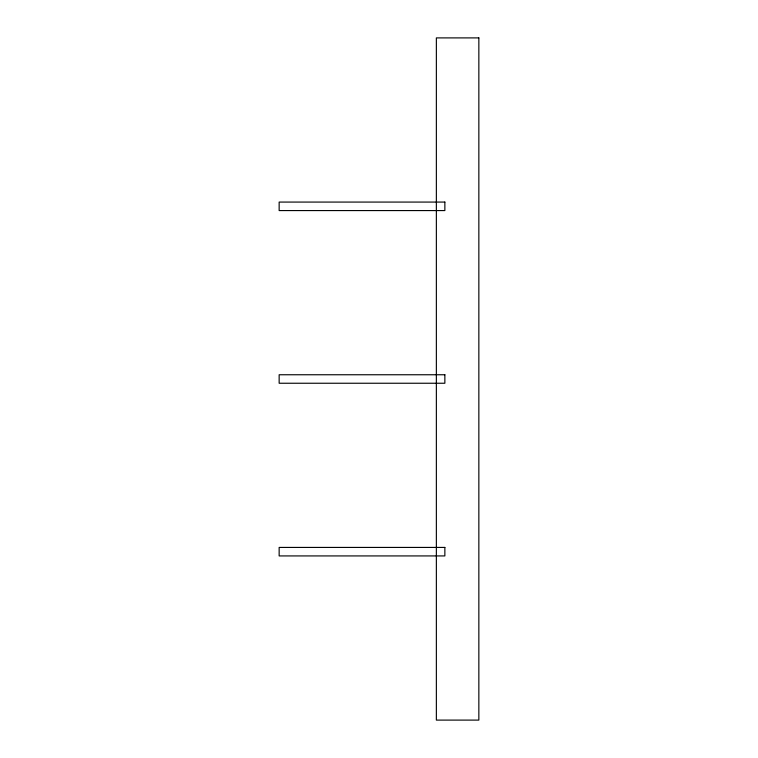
<?xml version="1.0" encoding="UTF-8"?>
<svg xmlns="http://www.w3.org/2000/svg" width="758" height="758" viewBox="0 0 758 758"><rect width="100%" height="100%" fill="white"/><g stroke="black" fill="none" stroke-linecap="round" stroke-linejoin="round"><path stroke-width="1.14" d="M478.848 37.9L436.362 37.9L436.362 720.1L478.848 720.1L478.848 37.9M444.861 202.073L279.152 202.073L279.152 210.572L444.861 210.572L444.861 202.073M444.861 374.755L279.152 374.755L279.152 383.245L444.861 383.245L444.861 374.755M444.861 547.428L279.152 547.428L279.152 555.927L444.861 555.927L444.861 547.428"/></g></svg>
